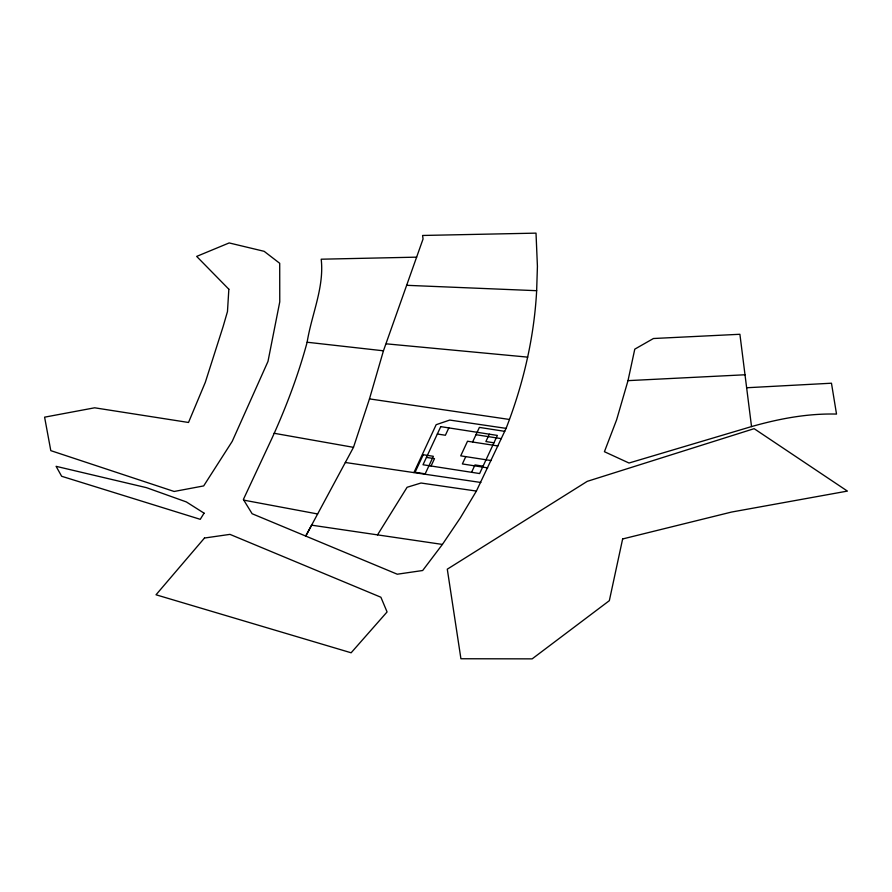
<?xml version="1.0" encoding="UTF-8"?>
<svg xmlns="http://www.w3.org/2000/svg" width="892" height="892" viewBox="0 0 892 892"><rect width="100%" height="100%" fill="white"/><g stroke="black" fill="none" stroke-linecap="round" stroke-linejoin="round"><path stroke-width="1.34" d="M536.649 290.692L537.419 266.351L536.014 233.135L422.596 235.466L423.042 239.023L383.448 350.801L369.478 398.891L353.488 447.338L305.733 536.092L311.598 525.165L442.399 544.432L460.35 517.851L476.395 491.068L506.098 428.372C523.191 384.352 534.141 337.912 536.649 290.692L406.841 285.317M628.001 380.639L634.781 349.151L653.435 338.514L739.903 334.277L751.532 426.577L629.005 463.026L604.419 451.709L616.617 419.831L628.001 380.639L745.01 374.774M442.399 544.432L422.674 570.512L397.274 574.214L252.124 513.736L243.371 499.487L271.737 438.797C285.986 407.566 298.173 375.398 307.138 342.238C311.531 314.709 324.42 287.369 321.198 259.204L416.698 257.152M413.933 472.593L436.166 424.692L449.746 420.065L506.098 428.372M431.059 466.014L434.493 458.644L426.432 457.395M448.821 427.892L445.387 435.251L437.336 434.003M465.78 456.637L462.368 463.94L487.69 467.876M472.593 442.019L479.405 427.402L504.716 431.338M471.567 472.303L474.99 464.933L483.051 466.182M489.329 434.181L485.895 441.551L493.945 442.8M377.517 534.888L407.098 487.277L421.002 483.018L476.395 491.068M751.532 426.577C779.14 418.716 807.706 413.319 836.518 414.078L831.467 383.214L746.637 387.752M386.381 343.844L527.752 357.135M307.138 342.238L383.448 350.801M369.478 398.891L509.432 419.463M345.338 462.491L480.877 482.483M475.993 434.705L501.315 438.641M497.903 445.955L467.531 441.228L460.718 455.845L491.091 460.562M274.112 433.278L353.488 447.338M243.784 500.144L317.63 513.97M228.843 289.22L227.471 311.564L223.134 326.528L205.305 382.345L188.513 422.473L94.652 407.8L44.6 417.166L50.799 450.638L174.141 491.47L203.677 485.917L232.221 441.362L267.99 361.416L279.765 301.853L279.709 263.296L264.132 251.31L229.166 242.936L196.664 256.405L228.843 289.22M622.638 538.958L609.336 600.673L532.156 658.865L460.919 658.753L447.293 569.185L587.259 481.345L754.13 428.673L847.4 491.091L731.563 512.053L622.638 538.958M423.232 454.73L415.059 472.269L425.183 473.842L433.356 456.303L423.232 454.73M440.771 426.644L423.009 464.754L479.617 473.552L497.379 435.43L440.771 426.644M204.067 513.168L200.254 519.322L61.637 476.272L56.107 466.326L146.455 487.656L186.328 501.917L204.067 513.168M204.48 538.032L156.022 594.786L351.125 652.788L387.083 611.945L380.895 597.239L229.958 534.375L204.48 538.032"/></g></svg>
